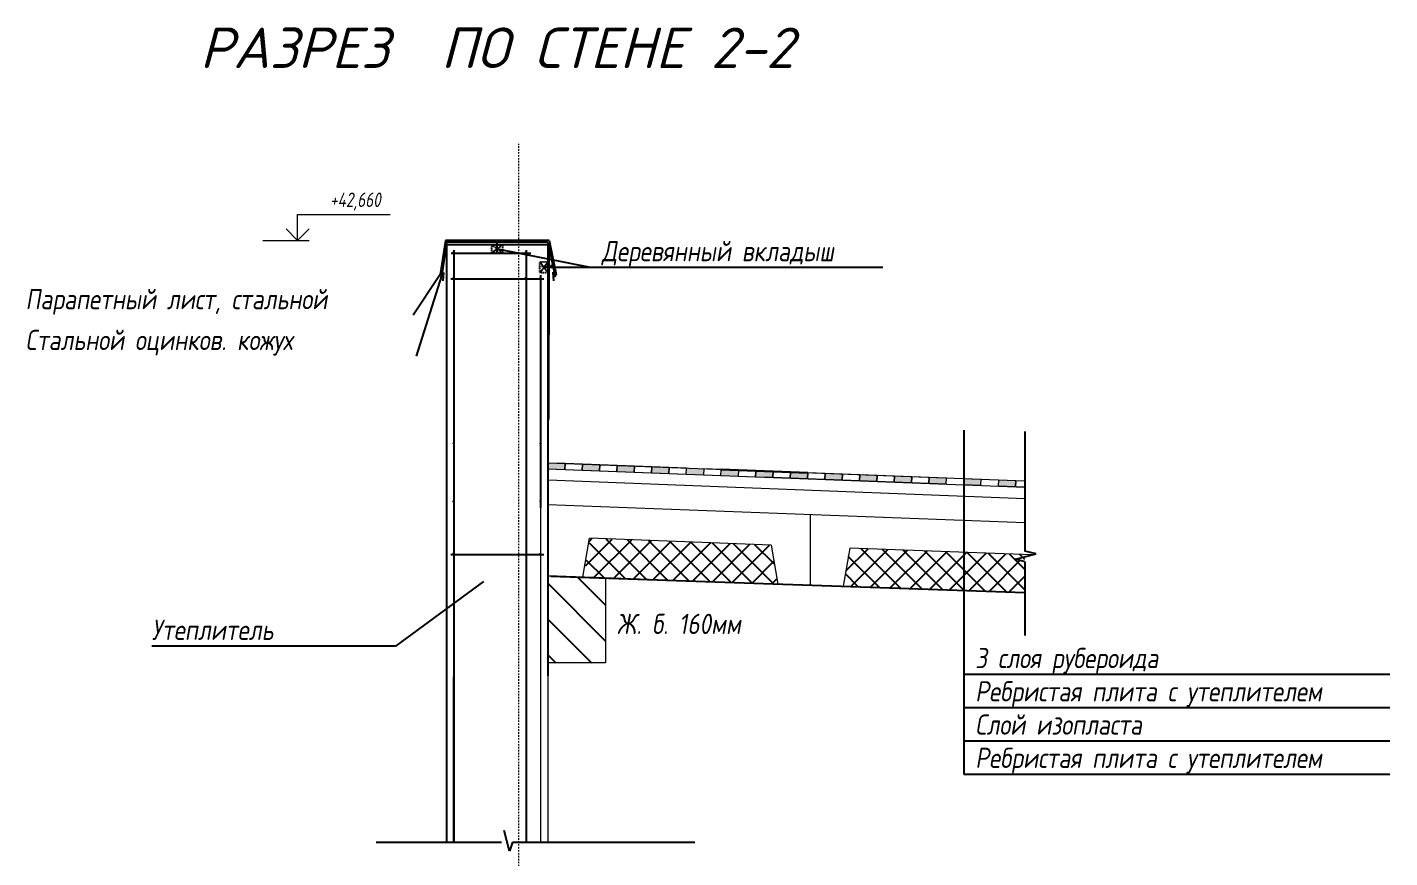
# Model space of a CAD drawing. Header units: millimetres. Extents: x -257254 to 390979, y -202328 to 355504.
# Drawn here: x 189956 to 213521, y 341149 to 355504 of the extents above; entities that cross this region are included whole.
import ezdxf
from ezdxf.enums import TextEntityAlignment as Align

# ---------------------------------------------------------------- set-up
doc = ezdxf.new("R2010")
doc.units = ezdxf.units.MM
doc.linetypes.add('DASHDOTX2', pattern=[50.8, 25.4, -12.7, 0, -12.7])
doc.linetypes.add('HIDDEN', pattern=[0.375, 0.25, -0.125])
doc.layers.get('0').update_dxf_attribs({"lineweight": 25})
for name, color, linetype, lineweight in [('A-Wall-H', 250, 'Continuous', 20), ('RAZMER', 250, 'Continuous', 13), ('фасад', 7, 'Continuous', 13)]:
    doc.layers.add(name, color=color, linetype=linetype, lineweight=lineweight)
for name, color, linetype in [('АРМАТУРА', 134, 'Continuous'), ('ВЫНОСКИ_Р_СТ', 130, 'Continuous'), ('НЕНЕСУЩ_СТЕНЫ', 232, 'Continuous'), ('ПАРАПЕТ', 50, 'Continuous'), ('ПЛИТЫ_ПОКРЫТИЯ', 144, 'Continuous'), ('РАЗДЕЛИТ_ЛИНИИ', 60, 'Continuous'), ('РЕБРИСТЫЕ_ПАНЕЛИ', 10, 'Continuous'), ('УТЕПЛИТЕЛЬ', 30, 'Continuous'), ('ШТРИХ_ПП', 20, 'Continuous'), ('图框_标题栏属性', 1, 'Continuous')]:
    doc.layers.add(name, color=color, linetype=linetype)
doc.styles.add('SIMPLEX', font='simplex.shx', dxfattribs={"width": 0.8, "oblique": 10})
doc.styles.get("Standard").update_dxf_attribs({"font": 'GOST_Common.ttf'})
doc.styles.add('工程字', font='gbenor.shx', dxfattribs={"bigfont": 'gbcbig.shx'})

# ---------------------------------------------------------------- blocks, each defined once
blk = doc.blocks.new('OTM_LEVEL_2')
at = {"color": 0, "linetype": 'ByBlock'}
for p, q in [((6, 0), (6, 4.5)), ((6, 4.5), (22, 4.5)), ((0, 0), (8, 0)), ((6, 0), (4, 2)), ((6, 0), (8, 2))]:
    blk.add_line(p, q, dxfattribs=at)
at = {"linetype": 'ByBlock'}
blk.add_attdef('OTM_LEVEL', text='', height=2.5, dxfattribs=at).set_placement((20, 6), align=Align.MIDDLE)

msp = doc.modelspace()

# ---------------------------------------------------------------- hatches: boundary and pattern name
at = {"layer": 'A-Wall-H'}
h = msp.add_hatch(color=256, dxfattribs=at)
h.dxf.hatch_style = 1
h.paths.add_polyline_path([(199258.67767, 347960.62279), (198958.89273, 347971.98011), (198955.10695, 347872.0518), (199254.8919, 347860.69447)])
h = msp.add_hatch(color=256, dxfattribs=at)
h.dxf.hatch_style = 1
h.paths.add_polyline_path([(199858.24755, 347937.90813), (199558.46261, 347949.26546), (199554.67684, 347849.33714), (199854.46178, 347837.97982)])
h = msp.add_hatch(color=256, dxfattribs=at)
h.dxf.hatch_style = 1
h.paths.add_polyline_path([(200457.81744, 347915.19348), (200158.0325, 347926.5508), (200154.24672, 347826.62249), (200454.03166, 347815.26516)])
h = msp.add_hatch(color=256, dxfattribs=at)
h.dxf.hatch_style = 1
h.paths.add_polyline_path([(201057.38732, 347892.47882), (200757.60238, 347903.83615), (200753.8166, 347803.90784), (201053.60154, 347792.55051)])
h = msp.add_hatch(color=256, dxfattribs=at)
h.dxf.hatch_style = 1
h.paths.add_polyline_path([(201656.9572, 347869.76417), (201357.17226, 347881.1215), (201353.38649, 347781.19318), (201653.17143, 347769.83585)])
h = msp.add_hatch(color=256, dxfattribs=at)
h.dxf.hatch_style = 1
h.paths.add_polyline_path([(202256.52709, 347847.04951), (201956.74214, 347858.40684), (201952.95637, 347758.47853), (202252.74131, 347747.1212)])
h = msp.add_hatch(color=256, dxfattribs=at)
h.dxf.hatch_style = 1
h.paths.add_polyline_path([(202856.09697, 347824.33486), (202556.31203, 347835.69219), (202552.52625, 347735.76387), (202852.31119, 347724.40655)])
h = msp.add_hatch(color=256, dxfattribs=at)
h.dxf.hatch_style = 1
h.paths.add_polyline_path([(203455.66685, 347801.62021), (203155.88191, 347812.97753), (203152.09613, 347713.04922), (203451.88108, 347701.69189)])
h = msp.add_hatch(color=256, dxfattribs=at)
h.dxf.hatch_style = 1
h.paths.add_polyline_path([(204055.23673, 347778.90555), (203755.45179, 347790.26288), (203751.66602, 347690.33456), (204051.45096, 347678.97724)])
h = msp.add_hatch(color=256, dxfattribs=at)
h.dxf.hatch_style = 1
h.paths.add_polyline_path([(204654.80662, 347756.1909), (204355.02168, 347767.54822), (204351.2359, 347667.61991), (204651.02084, 347656.26258)])
h = msp.add_hatch(color=256, dxfattribs=at)
h.dxf.hatch_style = 1
h.paths.add_polyline_path([(205254.3765, 347733.47624), (204954.59156, 347744.83357), (204950.80578, 347644.90526), (205250.59072, 347633.54793)])
h = msp.add_hatch(color=256, dxfattribs=at)
h.dxf.hatch_style = 1
h.paths.add_polyline_path([(205853.94638, 347710.76159), (205554.16144, 347722.11892), (205550.37567, 347622.1906), (205850.16061, 347610.83327)])
h = msp.add_hatch(color=256, dxfattribs=at)
h.dxf.hatch_style = 1
h.paths.add_polyline_path([(206453.51627, 347688.04693), (206153.73132, 347699.40426), (206149.94555, 347599.47595), (206449.73049, 347588.11862)])
h = msp.add_hatch(color=256, dxfattribs=at)
h.dxf.hatch_style = 1
h.paths.add_polyline_path([(207053.08615, 347665.33228), (206753.30121, 347676.68961), (206749.51543, 347576.76129), (207049.30037, 347565.40397)])
at = {"layer": 'A-Wall-H', "linetype": 'Continuous', "lineweight": 25}
h = msp.add_hatch(dxfattribs=at)
h.set_pattern_fill('NET', color=0, scale=2000, angle=45)
h.set_pattern_definition([(45, (-778263.9, 86744.04), (-176.776695, 176.776695), []), (135, (-778263.9, 86744.04), (-176.776695, -176.776695), [])])
h.paths.add_polyline_path([(200825.64801, 346628.64518), (200825.64801, 345954.75156), (202934.22329, 345881.11849), (202822.15916, 346553.00753)])
h.paths.add_polyline_path([(200825.64801, 346628.64518), (199688.86821, 346671.71199), (199576.56185, 345998.37061), (200825.64801, 345954.75156)])
h.paths.add_polyline_path([(207208.89273, 345731.84374), (207208.89273, 346261.69559), (207049.04397, 346311.42181), (207171.56551, 346342.80722), (207124.35347, 346390.01926), (204180.11936, 346501.56132), (204070.02056, 345841.45557)])
at = {"layer": 'ПАРАПЕТ'}
h = msp.add_hatch(dxfattribs=at)
h.set_pattern_fill('ANSI31', color=0, scale=2.5, angle=90, style=0)
h.set_pattern_definition([(135, (339178.06934, 284140.34464), (-0.2209708691, -0.2209708691), [])])
h.paths.add_polyline_path([(198105.96998, 351788.31262), (198105.96998, 351801.91029), (198061.81548, 351801.91029), (198061.81548, 351788.31262)])
h = msp.add_hatch(dxfattribs=at)
h.set_pattern_fill('ANSI31', color=0, scale=2.5, style=0)
h.set_pattern_definition([(45, (131372.3404, 210277.59117), (-0.2209708691, 0.2209708691), [])])
h.paths.add_polyline_path([(199033.90606, 351393.84503), (199020.30839, 351393.84503), (199020.30839, 351349.69053), (199033.90606, 351349.69053)])
at = {"layer": 'ШТРИХ_ПП'}
h = msp.add_hatch(dxfattribs=at)
h.set_pattern_fill('ANSI31', color=0, scale=3500, angle=90, style=0)
h.set_pattern_definition([(135, (131372.34, 397392.23), (-309.3592, -309.3592), [])])
h.paths.add_polyline_path([(199958.46723, 345984.10756), (198958.89273, 346019.98888), (198957.67174, 344516.54853), (199958.46723, 344516.9649)])

# ---------------------------------------------------------------- linework, layer by layer
at = {"layer": 'A-Wall-H', "color": 0}
for p, q in [((198833.89273, 347412.51441), (198833.89273, 344290.58862)), ((198833.89273, 344290.58862), (198833.89273, 341420.8051)), ((198957.67208, 344516.9649), (198958.89273, 341420.8051))]:
    msp.add_line(p, q, dxfattribs=at)
at = {"layer": 'A-Wall-H', "color": 0, "linetype": 'Continuous'}
for p, q in [((207208.89273, 346936.8165), (198958.89273, 347249.36705)), ((203502.44329, 345856.89088), (203502.44329, 347077.23502)), ((199671.91136, 346672.32068), (199559.51315, 345998.42865)), ((202822.15916, 346553.00753), (199688.86821, 346671.71199)), ((202822.15916, 346553.00753), (202934.86601, 345877.26497)), ((204180.11936, 346501.56132), (204070.02056, 345841.45557)), ((207326.04206, 346382.3783), (204180.11936, 346501.56132)), ((207208.89273, 345723.84196), (198958.89273, 346019.98888))]:
    msp.add_line(p, q, dxfattribs=at)
at = {"layer": 'A-Wall-H'}
for points in [[(198983.89273, 348725.57865), (198988.44256, 351647.87517)], [(198955.10695, 347872.0518), (199254.8919, 347860.69447), (199258.67767, 347960.62279), (198958.89273, 347971.98011), (198955.10695, 347872.0518)], [(199254.8919, 347860.69447), (199554.67684, 347849.33714), (199558.46261, 347949.26546), (199258.67767, 347960.62279), (199254.8919, 347860.69447)], [(199554.67684, 347849.33714), (199854.46178, 347837.97982), (199858.24755, 347937.90813), (199558.46261, 347949.26546), (199554.67684, 347849.33714)], [(199854.46178, 347837.97982), (200154.24672, 347826.62249), (200158.0325, 347926.5508), (199858.24755, 347937.90813), (199854.46178, 347837.97982)], [(200154.24672, 347826.62249), (200454.03166, 347815.26516), (200457.81744, 347915.19348), (200158.0325, 347926.5508), (200154.24672, 347826.62249)], [(200454.03166, 347815.26516), (200753.8166, 347803.90784), (200757.60238, 347903.83615), (200457.81744, 347915.19348), (200454.03166, 347815.26516)], [(200753.8166, 347803.90784), (201053.60154, 347792.55051), (201057.38732, 347892.47882), (200757.60238, 347903.83615), (200753.8166, 347803.90784)], [(201053.60154, 347792.55051), (201353.38649, 347781.19318), (201357.17226, 347881.1215), (201057.38732, 347892.47882), (201053.60154, 347792.55051)], [(201653.17143, 347769.83585), (201952.95637, 347758.47853), (201956.74214, 347858.40684), (201656.9572, 347869.76417), (201653.17143, 347769.83585)], [(202252.74131, 347747.1212), (202552.52625, 347735.76387), (202556.31203, 347835.69219), (202256.52709, 347847.04951), (202252.74131, 347747.1212)], [(202552.52625, 347735.76387), (202852.31119, 347724.40655), (202856.09697, 347824.33486), (202556.31203, 347835.69219), (202552.52625, 347735.76387)], [(202852.31119, 347724.40655), (203152.09613, 347713.04922), (203155.88191, 347812.97753), (202856.09697, 347824.33486), (202852.31119, 347724.40655)], [(203152.09613, 347713.04922), (203451.88108, 347701.69189), (203455.66685, 347801.62021), (203155.88191, 347812.97753), (203152.09613, 347713.04922)], [(203451.88108, 347701.69189), (203751.66602, 347690.33456), (203755.45179, 347790.26288), (203455.66685, 347801.62021), (203451.88108, 347701.69189)], [(203751.66602, 347690.33456), (204051.45096, 347678.97724), (204055.23673, 347778.90555), (203755.45179, 347790.26288), (203751.66602, 347690.33456)], [(204051.45096, 347678.97724), (204351.2359, 347667.61991), (204355.02168, 347767.54822), (204055.23673, 347778.90555), (204051.45096, 347678.97724)], [(204351.2359, 347667.61991), (204651.02084, 347656.26258), (204654.80662, 347756.1909), (204355.02168, 347767.54822), (204351.2359, 347667.61991)], [(204651.02084, 347656.26258), (204950.80578, 347644.90526), (204954.59156, 347744.83357), (204654.80662, 347756.1909), (204651.02084, 347656.26258)], [(204950.80578, 347644.90526), (205250.59072, 347633.54793), (205254.3765, 347733.47624), (204954.59156, 347744.83357), (204950.80578, 347644.90526)], [(205250.59072, 347633.54793), (205550.37567, 347622.1906), (205554.16144, 347722.11892), (205254.3765, 347733.47624), (205250.59072, 347633.54793)], [(205550.37567, 347622.1906), (205850.16061, 347610.83327), (205853.94638, 347710.76159), (205554.16144, 347722.11892), (205550.37567, 347622.1906)], [(206149.94555, 347599.47595), (206449.73049, 347588.11862), (206453.51627, 347688.04693), (206153.73132, 347699.40426), (206149.94555, 347599.47595)], [(206749.51543, 347576.76129), (207049.30037, 347565.40397), (207053.08615, 347665.33228), (206753.30121, 347676.68961), (206749.51543, 347576.76129)], [(207049.30037, 347565.40397), (207208.89273, 347559.42718), (207208.89273, 347659.17703), (207053.08615, 347665.33228), (207049.30037, 347565.40397)]]:
    msp.add_lwpolyline(points, dxfattribs=at)
for points in [[(198958.89273, 347871.90838), (207206.99984, 347554.04664), (207214.29937, 347355.15915), (198966.19225, 347673.02089)], [(198958.9268, 346019.98766), (199958.46723, 345985.03418), (199958.46723, 344516.9649), (198957.67208, 344516.9649)]]:
    msp.add_lwpolyline(points, close=True, dxfattribs=at)
at = {"layer": 'АРМАТУРА', "color": 0}
for p, q in [((197285.20977, 351600.33601), (198665.07795, 351600.33601)), ((197333.89273, 351648.24818), (197333.89273, 350352.03729)), ((198583.89273, 351648.24818), (198583.89273, 350352.03729)), ((198892.44373, 351148.29021), (197281.28869, 351148.29021)), ((198833.89273, 351217.79959), (198833.89273, 349302.75186)), ((197333.89273, 350646.7176), (197333.89273, 349302.75186)), ((198583.89273, 350646.7176), (198583.89273, 349302.75186)), ((197333.89273, 349302.75186), (197333.89273, 347128.57606)), ((198583.89273, 349302.75186), (198583.89273, 347194.40778)), ((198833.89273, 349302.75186), (198833.89273, 347194.40778)), ((197333.89273, 347401.7294), (197333.89273, 341420.8051)), ((198583.89273, 347411.55574), (198583.89273, 344290.58862)), ((198892.44373, 346386.97766), (197281.28869, 346386.97766)), ((198583.89273, 344290.58862), (198583.89273, 341420.8051)), ((197333.89273, 341420.8051), (197333.89273, 344277.84924))]:
    msp.add_line(p, q, dxfattribs=at)
at = {"layer": 'АРМАТУРА', "color": 0, "const_width": 12.5}
for points in [[(197312.67029, 351612.64232, 1), (197325.17029, 351612.64232, 1)], [(198564.65984, 351614.55794, 1), (198577.15984, 351614.55794, 1)], [(197312.67029, 351173.97362, 1), (197325.17029, 351173.97362, 1)], [(198564.65984, 351175.88924, 1), (198577.15984, 351175.88924, 1)], [(198815.82337, 351172.058, 1), (198828.32337, 351172.058, 1)], [(197312.67029, 348310.74623, 1), (197325.17029, 348310.74623, 1)], [(198815.82337, 348308.83061, 1), (198828.32337, 348308.83061, 1)], [(197312.67029, 347310.74623, 1), (197325.17029, 347310.74623, 1)], [(197314.58898, 347306.32154, 1), (197327.08898, 347306.32154, 1)], [(198815.82337, 347308.83061, 1), (198828.32337, 347308.83061, 1)], [(198817.74052, 347310.15279, 1), (198830.24052, 347310.15279, 1)], [(197312.67029, 346408.13818, 1), (197325.17029, 346408.13818, 1)], [(198815.82337, 346406.22255, 1), (198828.32337, 346406.22255, 1)]]:
    msp.add_lwpolyline(points, format="xyb", close=True, dxfattribs=at)
at = {"layer": 'ВЫНОСКИ_Р_СТ', "color": 0}
for p, q in [((198083.89273, 351675.43453), (199692.96055, 351354.35167)), ((197100.26296, 351229.33464), (196631.04051, 350524.52556)), ((197124.98956, 351225.64748), (196683.35991, 349818.81576)), ((198891.01464, 351354.35167), (204751.58651, 351354.35167)), ((206151.74937, 348541.58549), (206151.74937, 342595.67168)), ((197849.20788, 345925.80819), (196326.61498, 344808.24896)), ((196326.61498, 344808.24896), (192109.10788, 344808.24896)), ((206151.74937, 344320.67168), (213521.0099, 344320.67168)), ((206151.74937, 343745.67168), (213521.0099, 343745.67168)), ((206151.74937, 343745.67168), (213521.0099, 343745.67168)), ((206151.74937, 343170.67168), (213521.0099, 343170.67168)), ((206151.74937, 343170.67168), (213521.0099, 343170.67168)), ((206151.74937, 342595.67168), (213521.0099, 342595.67168))]:
    msp.add_line(p, q, dxfattribs=at)
at = {"layer": 'НЕНЕСУЩ_СТЕНЫ', "color": 0}
for p, q in [((197208.89273, 351743.31262), (197208.89273, 349302.75186)), ((198958.89273, 351743.31262), (198958.89273, 349302.75186)), ((197208.89273, 349302.75186), (197208.89273, 341420.8051)), ((198958.89273, 349302.75186), (198958.89273, 344290.58862)), ((203455.66685, 347801.62021), (201956.74214, 347858.40684)), ((197208.89273, 344290.58862), (197208.89273, 344277.84924))]:
    msp.add_line(p, q, dxfattribs=at)
at = {"layer": 'ПАРАПЕТ', "color": 0}
for p, q in [((197188.08983, 351818.31262), (197100.26296, 351229.33464)), ((197208.89273, 351788.31262), (197124.98956, 351225.64748)), ((198985.24499, 351818.31262), (197188.08983, 351818.31262)), ((198958.89273, 351788.31262), (197208.89273, 351788.31262)), ((198958.89273, 351743.31262), (197208.89273, 351743.31262)), ((198083.89273, 351620.43453), (198083.89273, 351788.31262)), ((198958.89273, 351788.31262), (199078.32889, 351220.68462)), ((198985.24499, 351818.31262), (199101.86357, 351229.33464)), ((198848.09668, 351371.76778), (199020.30839, 351371.76778)), ((197156.20238, 351265.45767), (197141.98001, 351118.96899)), ((197156.20238, 351265.45767), (197149.71616, 351221.96031)), ((199045.60347, 351268.76066), (199052.08968, 351225.2633)), ((199045.92415, 351265.45767), (199060.14652, 351118.96899))]:
    msp.add_line(p, q, dxfattribs=at)
at = {"layer": 'ПАРАПЕТ', "color": 0, "linetype": 'HIDDEN', "ltscale": 0.05}
for p, q in [((197990.36083, 351743.31262), (198177.42463, 351607.55645)), ((197990.36083, 351607.55645), (198177.42463, 351743.31262)), ((198958.89273, 351447.88357), (198823.13655, 351260.81976)), ((198823.13655, 351447.88357), (198958.89273, 351260.81976))]:
    msp.add_line(p, q, dxfattribs=at)
for points in [[(197990.36083, 351607.55645), (197990.36083, 351743.31262), (198177.42463, 351743.31262), (198177.42463, 351607.55645)], [(198823.13655, 351447.88357), (198958.89273, 351447.88357), (198958.89273, 351260.81976), (198823.13655, 351260.81976)]]:
    msp.add_lwpolyline(points, close=True, dxfattribs=at)
at = {"layer": 'ПАРАПЕТ', "color": 0}
for points in [[(198061.81548, 351788.31262), (198061.81548, 351801.91029), (198105.96998, 351801.91029), (198105.96998, 351788.31262)], [(199020.30839, 351393.84503), (199033.90606, 351393.84503), (199033.90606, 351349.69053), (199020.30839, 351349.69053)]]:
    msp.add_lwpolyline(points, close=True, dxfattribs=at)
for centre, radius, start, end in [((197124.98956, 351225.64748), 25, 171.51869693, 351.51869693), ((199077.11008, 351225.66738), 25.02366, 180.925257056, 8.427146709)]:
    msp.add_arc(centre, radius, start, end, dxfattribs=at)
at = {"layer": 'ПЛИТЫ_ПОКРЫТИЯ', "color": 0}
for p, q in [((198958.89273, 347184.62575), (198958.89273, 346492.92926)), ((199008.89273, 346018.19405), (207208.89273, 345731.84374))]:
    msp.add_line(p, q, dxfattribs=at)
at = {"layer": 'РАЗДЕЛИТ_ЛИНИИ', "color": 0}
for p, q in [((207208.89273, 348519.02633), (207208.89273, 346450.65539)), ((207208.89273, 348519.02633), (207208.89273, 346450.65539)), ((207404.9311, 346402.58671), (207208.89273, 346450.65539)), ((207049.04397, 346311.42181), (207404.9311, 346402.58671)), ((207208.89273, 346261.69559), (207049.04397, 346311.42181)), ((207208.89273, 346261.69559), (207208.89273, 344987.44136)), ((198298.12631, 341260.95634), (198206.96141, 341616.84346)), ((195991.52406, 341420.8051), (198158.89273, 341420.8051)), ((198347.85253, 341420.8051), (198298.12631, 341260.95634)), ((198347.85253, 341420.8051), (201504.7101, 341420.8051))]:
    msp.add_line(p, q, dxfattribs=at)
at = {"layer": 'РЕБРИСТЫЕ_ПАНЕЛИ', "color": 0}
for p, q in [((201956.74214, 347858.40684), (203455.66685, 347801.62021)), ((203455.66685, 347801.62021), (201956.74214, 347858.40684))]:
    msp.add_line(p, q, dxfattribs=at)
at = {"layer": 'УТЕПЛИТЕЛЬ', "color": 0}
msp.add_line((207208.89273, 346305.48), (207124.35347, 346390.01926), dxfattribs=at)
at = {"layer": 'фасад', "color": 0, "linetype": 'Continuous'}
msp.add_line((207208.89273, 347659.42956), (198958.89273, 347971.98011), dxfattribs=at)
at = {"layer": '图框_标题栏属性', "color": 0, "linetype": 'DASHDOTX2', "lineweight": 18}
msp.add_line((198458.89273, 299060.13628), (198458.89273, 353490.27095), dxfattribs=at)

# ---------------------------------------------------------------- block references
at = {"layer": 'RAZMER'}
ref = msp.add_blockref('OTM_LEVEL_2', (194032.88979, 351818.31262), dxfattribs=dict(at, xscale=100, yscale=100, zscale=5))
ref.add_attrib('OTM_LEVEL', '+42,660', dxfattribs={"layer": '0', "color": 0, "linetype": 'ByBlock', "height": 250, "oblique": 10, "width": 0.8}).set_placement((195632.89312, 352397.1248), align=Align.CENTER)

# ---------------------------------------------------------------- texts
at = {"color": 0, "lineweight": 100, "insert": (190528.2169, 355499.12904), "char_height": 2370.908342, "width": 56933.3069463, "attachment_point": 1, "style": '工程字'}
msp.add_mtext('\\pxsm1;{\\fISOCPEUR|b0|i1|c204|p34;\\H0.5325x;   \\H0.55445x;РАЗРЕЗ  ПО СТЕНЕ 2-2}', dxfattribs=at)
at = {"layer": 'ВЫНОСКИ_Р_СТ', "color": 0, "style": 'SIMPLEX', "oblique": 10, "width": 0.8}
for s, p in [('Деревянный вкладыш', (199892.96055, 351354.35167)), ('Парапетный лист, стальной', (189924.9915, 350524.52556)), ('Стальной оцинков. кожух', (189924.9915, 349818.81576)), ('Утеплитель', (192109.10788, 344808.24896)), ('Ж. б. 160мм', (200151.85495, 344911.05797)), ('3 слоя рубероида', (206351.74937, 344320.67168)), ('Ребристая плита с утеплителем', (206351.74937, 343745.67168)), ('Слой изопласта', (206351.74937, 343170.67168)), ('Ребристая плита с утеплителем', (206351.74937, 342595.67168))]:
    msp.add_text(s, height=350, dxfattribs=at).set_placement(p, align=Align.BOTTOM_LEFT)

doc.saveas('drawing.dxf')
